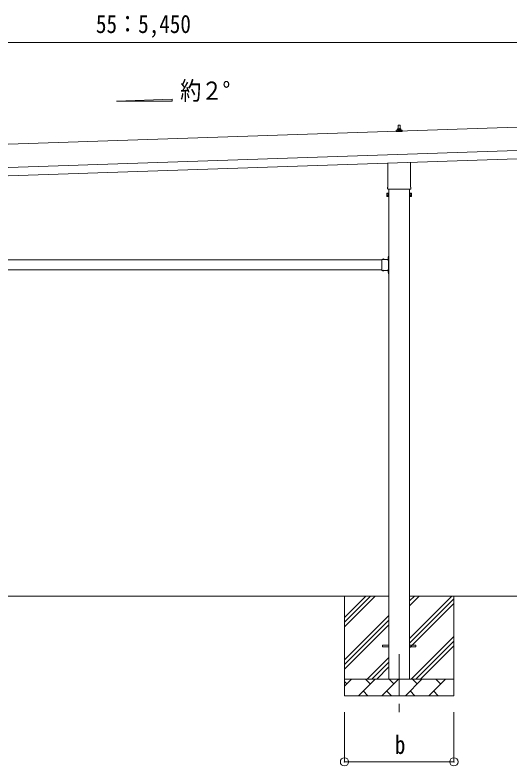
# Model space of a CAD drawing. Units: millimetres, scale not verified. Extents: x -14053 to 14053, y -9700 to 9700.
# Drawn here: x 2959 to 5944, y -5698 to -1169 of the extents above; entities that cross this region are included whole.
import ezdxf
from ezdxf.enums import TextEntityAlignment as Align

# ---------------------------------------------------------------- set-up
doc = ezdxf.new("R2010")
doc.units = ezdxf.units.MM
doc.header["$LTSCALE"] = 50
doc.header["$PDMODE"] = 32
doc.header["$PDSIZE"] = 50
doc.linetypes.add('CHAIN1', pattern=[8, 5, -1, 1, -1])
doc.linetypes.add('USER8', pattern=[4, 3, -1])
for name, color, linetype, lineweight in [('0-2_建具', 4, 'Continuous', 9), ('0-3_階段', 7, 'CHAIN1', 9), ('0-4_設備', 7, 'Continuous', 9), ('0-7_ハッチ', 4, 'Continuous', 9), ('0-8_外構', 6, 'Continuous', 9)]:
    doc.layers.add(name, color=color, linetype=linetype, lineweight=lineweight)
doc.styles.add('ＭＳ ゴシック', font='')
doc.styles.get('ＭＳ ゴシック').set_extended_font_data('MS Gothic')

msp = doc.modelspace()

# ---------------------------------------------------------------- linework, layer by layer
at = {"layer": '0-2_建具'}
for p, q in [((6416.97, -1831.38), (1033.96, -2010.81)), ((5265.6, -1861.08), (5265.6, -1856.86)), ((5266.6, -1856.86), (5284.6, -1856.86)), ((5269.6, -1856.86), (5270.33, -1833.34)), ((5271.33, -1832.36), (5279.88, -1832.36)), ((5280.88, -1833.34), (5281.6, -1856.86)), ((5285.6, -1861.08), (5285.6, -1856.86)), ((5257.35, -1872.36), (5257.35, -1864.65)), ((5293.85, -1872.36), (5257.35, -1872.36)), ((5257.74, -1863.86), (5293.47, -1863.86)), ((5258.12, -1863.68), (5264.84, -1862.05)), ((5265.22, -1861.86), (5285.99, -1861.86)), ((5293.09, -1863.68), (5286.37, -1862.05)), ((5293.85, -1872.36), (5293.85, -1864.65)), ((1038.62, -2150.73), (6421.63, -1971.3)), ((1040.29, -2200.71), (6423.3, -2021.27)), ((5207.3, -2206.35), (5207.3, -2061.91)), ((5343.9, -2057.35), (5343.9, -2206.35)), ((5205.6, -2215.13), (5205.6, -2209.63)), ((5343.54, -2218.63), (5207.67, -2218.63)), ((5213.1, -2218.63), (5213.1, -5174.46)), ((5338.1, -5174.46), (5338.1, -2218.63)), ((5345.6, -2209.63), (5345.6, -2215.13)), ((5201.6, -2244.63), (5202.36, -2243.31)), ((5201.6, -2244.63), (5201.6, -2261.63)), ((5201.6, -2261.63), (5202.36, -2262.94)), ((5208.6, -2248.22), (5202.36, -2248.22)), ((5208.6, -2258.03), (5202.36, -2258.03)), ((5208.6, -2262.94), (5202.36, -2262.94)), ((5211.1, -2262.33), (5208.6, -2262.33)), ((5340.1, -2262.33), (5342.6, -2262.33)), ((5342.6, -2248.22), (5348.85, -2248.22)), ((5342.6, -2258.03), (5348.85, -2258.03)), ((5342.6, -2262.94), (5348.85, -2262.94)), ((5349.6, -2244.63), (5348.85, -2243.31)), ((5349.6, -2261.63), (5348.85, -2262.94)), ((5349.6, -2244.63), (5349.6, -2261.63)), ((5211.1, -2623.46), (5213.1, -2623.46)), ((5211.1, -2623.46), (5211.1, -2643.46)), ((5213.1, -2623.46), (5213.1, -2643.46)), ((2280.1, -2646.46), (5171.1, -2646.46)), ((5171.1, -2643.46), (5171.1, -2709.46)), ((5171.1, -2643.46), (5211.1, -2643.46)), ((5174.2, -2642.95), (5174.2, -2643.46)), ((5174.2, -2643.46), (5186, -2643.46)), ((5210.6, -2627.56), (5211.1, -2627.56)), ((5211.1, -2627.56), (5211.1, -2639.36)), ((5213.1, -2630.46), (5211.1, -2630.46)), ((5213.1, -2636.46), (5211.1, -2636.46)), ((5211.1, -2647.46), (5211.1, -2705.46)), ((2280.1, -2706.46), (5171.1, -2706.46)), ((5171.1, -2709.46), (5211.1, -2709.46)), ((5174.2, -2709.97), (5174.2, -2709.46)), ((5174.2, -2709.46), (5186, -2709.46)), ((5207.1, -2706.46), (5212.6, -2706.46)), ((5211.1, -2707.46), (5207.1, -2707.46)), ((5210.6, -2713.56), (5211.1, -2713.56)), ((5211.1, -2709.46), (5211.1, -2729.46)), ((5211.1, -2713.56), (5211.1, -2725.36)), ((5213.1, -2716.46), (5211.1, -2716.46)), ((5213.1, -2709.46), (5213.1, -2729.46)), ((5213.1, -2722.46), (5211.1, -2722.46)), ((5211.1, -2729.46), (5213.1, -2729.46)), ((5175.6, -4969.96), (5213.1, -4969.96)), ((5175.6, -4978.96), (5175.6, -4969.96)), ((5175.6, -4978.96), (5213.1, -4978.96)), ((5338.1, -4969.96), (5375.6, -4969.96)), ((5338.1, -4978.96), (5375.6, -4978.96)), ((5375.6, -4978.96), (5375.6, -4969.96))]:
    msp.add_line(p, q, dxfattribs=at)
for points in [[(5208.6, -2262.94), (5208.6, -2243.31), (5202.36, -2243.31)], [(5208.6, -2262.33), (5208.6, -2243.93), (5211.1, -2243.93)], [(5342.6, -2262.33), (5342.6, -2243.93), (5340.1, -2243.93)], [(5342.6, -2262.94), (5342.6, -2243.31), (5348.85, -2243.31)], [(5174.2, -2642.95), (5186, -2642.95), (5186, -2643.46)], [(5211.1, -2647.46), (5207.1, -2647.46), (5207.1, -2645.46), (5211.1, -2645.46)], [(5207.1, -2646.46), (5212.6, -2646.46), (5212.6, -2706.46)], [(5210.6, -2627.56), (5210.6, -2639.36), (5211.1, -2639.36)], [(5174.2, -2709.97), (5186, -2709.97), (5186, -2709.46)], [(5211.1, -2705.46), (5207.1, -2705.46), (5207.1, -2707.46)], [(5210.6, -2713.56), (5210.6, -2725.36), (5211.1, -2725.36)]]:
    msp.add_lwpolyline(points, dxfattribs=at)
for points in [[(5211.1, -2263.63), (5211.1, -2242.63), (5213.1, -2242.63), (5213.1, -2263.63)], [(5340.1, -2263.63), (5340.1, -2242.63), (5338.1, -2242.63), (5338.1, -2263.63)]]:
    msp.add_lwpolyline(points, close=True, dxfattribs=at)
at = {"layer": '0-2_建具', "linetype": 'USER8'}
for points in [[(5177.6, -2640.85), (5178.96, -2643.63), (5180.1, -2644.23)], [(5182.6, -2640.85), (5181.25, -2643.63), (5180.1, -2644.23)], [(5208.49, -2630.96), (5211.27, -2632.31), (5211.88, -2633.46)], [(5208.49, -2635.96), (5211.27, -2634.6), (5211.88, -2633.46)], [(5177.6, -2712.07), (5178.96, -2709.29), (5180.1, -2708.68)], [(5182.6, -2712.07), (5181.25, -2709.29), (5180.1, -2708.68)], [(5208.49, -2716.96), (5211.27, -2718.31), (5211.88, -2719.46)], [(5208.49, -2721.96), (5211.27, -2720.6), (5211.88, -2719.46)]]:
    msp.add_lwpolyline(points, dxfattribs=at)
at = {"layer": '0-2_建具'}
for centre, radius, start, end in [((5269.69, -1857.5), 4.13, 90, 171.17633), ((5266.6, -1857.86), 1, 90, 180), ((5271.33, -1833.36), 1, 90, 178.60509), ((5278.94, -1856.86), 4.83, 133.60282, 180), ((5272.27, -1856.86), 4.83, 0, 46.39718), ((5279.88, -1833.36), 1, 1.39491, 90), ((5281.52, -1857.5), 4.13, 8.82367, 90), ((5284.6, -1857.86), 1, 0, 90), ((5258.35, -1864.65), 1, 103.62699, 180), ((5264.6, -1861.08), 1, 283.62699, 0), ((5286.6, -1861.08), 1, 180, 256.37301), ((5292.85, -1864.65), 1, 0, 76.37301), ((5209.6, -2209.63), 4, 125.09963, 180), ((5209.6, -2215.13), 4, 180, 194.47751), ((5209.6, -2215.13), 4, 194.47751, 241.04498), ((5341.6, -2215.13), 4, 298.95502, 345.52249), ((5341.6, -2209.63), 4, 0, 54.90037), ((5341.6, -2215.13), 4, 345.52249, 0), ((5205.95, -2245.76), 4.34, 145.61575, 214.38425), ((5205.95, -2260.49), 4.34, 145.61575, 214.38425), ((5217.85, -2253.13), 16.24, 162.41205, 197.58795), ((5333.36, -2253.13), 16.24, 342.41205, 17.58795), ((5345.26, -2245.76), 4.34, 325.61575, 34.38425), ((5345.26, -2260.49), 4.34, 325.61575, 34.38425), ((5180.1, -2648.69), 8.23, 44.2189, 135.7811), ((5216.34, -2633.46), 8.23, 134.2189, 225.7811), ((5211.1, -2643.46), 2, 270, 0), ((5180.1, -2704.23), 8.23, 224.2189, 315.7811), ((5216.34, -2719.46), 8.23, 134.2189, 225.7811), ((5211.1, -2709.46), 2, 0, 90)]:
    msp.add_arc(centre, radius, start, end, dxfattribs=at)
at = {"layer": '0-3_階段'}
msp.add_line((5275.6, -5024.46), (5275.6, -5373.46), dxfattribs=at)
at = {"layer": '0-4_設備'}
for p, q in [((5213.1, -4674.46), (2238.1, -4674.46)), ((4945.6, -4674.46), (4945.6, -5274.46)), ((4945.6, -4859.51), (5130.65, -4674.46)), ((4945.6, -4831.23), (5102.37, -4674.46)), ((4945.6, -4802.94), (5074.09, -4674.46)), ((6526.48, -4674.46), (5338.1, -4674.46)), ((5338.1, -4929.56), (5593.2, -4674.46)), ((5338.1, -4731.57), (5395.21, -4674.46)), ((5338.1, -4703.28), (5366.93, -4674.46)), ((5338.1, -4957.84), (5605.6, -4690.34)), ((5605.6, -4674.46), (5605.6, -5274.46)), ((5338.1, -4986.13), (5605.6, -4718.63)), ((4945.6, -5057.5), (5213.1, -4790)), ((4945.6, -5085.78), (5213.1, -4818.28)), ((4945.6, -5114.07), (5213.1, -4846.57)), ((5347.76, -5174.46), (5605.6, -4916.62)), ((5376.05, -5174.46), (5605.6, -4944.9)), ((5404.33, -5174.46), (5605.6, -4973.18)), ((5083.2, -5174.46), (5213.1, -5044.56)), ((5111.49, -5174.46), (5213.1, -5072.84)), ((5139.77, -5174.46), (5213.1, -5101.13)), ((4945.6, -5174.46), (5605.6, -5174.46)), ((4945.6, -5217.35), (4988.5, -5174.46)), ((4959.94, -5203.01), (4945.6, -5188.67)), ((5029.92, -5274.46), (5129.92, -5174.46)), ((5101.37, -5203.01), (5072.81, -5174.46)), ((5171.34, -5274.46), (5271.34, -5174.46)), ((5242.79, -5203.01), (5214.23, -5174.46)), ((5312.76, -5274.46), (5412.76, -5174.46)), ((5384.21, -5203.01), (5355.65, -5174.46)), ((5454.18, -5274.46), (5554.18, -5174.46)), ((5525.63, -5203.01), (5497.08, -5174.46)), ((5602.32, -5174.46), (5605.6, -5171.17)), ((5058.47, -5245.91), (5087.03, -5274.46)), ((5199.89, -5245.91), (5228.45, -5274.46)), ((5341.32, -5245.91), (5369.87, -5274.46)), ((5482.74, -5245.91), (5511.29, -5274.46)), ((5605.6, -5274.46), (4945.6, -5274.46))]:
    msp.add_line(p, q, dxfattribs=at)
at = {"layer": '0-7_ハッチ'}
for p, q in [((3570.29, -1689.27), (3906.29, -1676.85)), ((3906.29, -1689.27), (3570.29, -1689.27)), ((3906.29, -1676.85), (3906.29, -1689.27))]:
    msp.add_line(p, q, dxfattribs=at)
at = {"layer": '0-8_外構'}
for p, q in [((1002.96, -1335.49), (6452.63, -1335.49)), ((4945.6, -5673.46), (4945.6, -5373.46)), ((5605.6, -5673.46), (5605.6, -5373.46)), ((4945.6, -5673.46), (5605.6, -5673.46))]:
    msp.add_line(p, q, dxfattribs=at)
for p in [(4945.6, -5673.46), (5605.6, -5673.46)]:
    msp.add_point(p, dxfattribs=at)

# ---------------------------------------------------------------- texts
at = {"layer": '0-7_ハッチ', "color": 7, "style": 'ＭＳ ゴシック', "width": 0.85}
msp.add_text('約２°', height=110, dxfattribs=at).set_placement((3954.71, -1713.2), align=Align.BOTTOM_LEFT)
at = {"layer": '0-8_外構', "color": 7, "style": 'ＭＳ ゴシック', "width": 0.85}
for s, p in [('55：5,450', (3446.55, -1310.49)), ('b', (5249.35, -5658.46))]:
    msp.add_text(s, height=110, dxfattribs=at).set_placement(p, align=Align.BOTTOM_LEFT)

doc.saveas('drawing.dxf')
